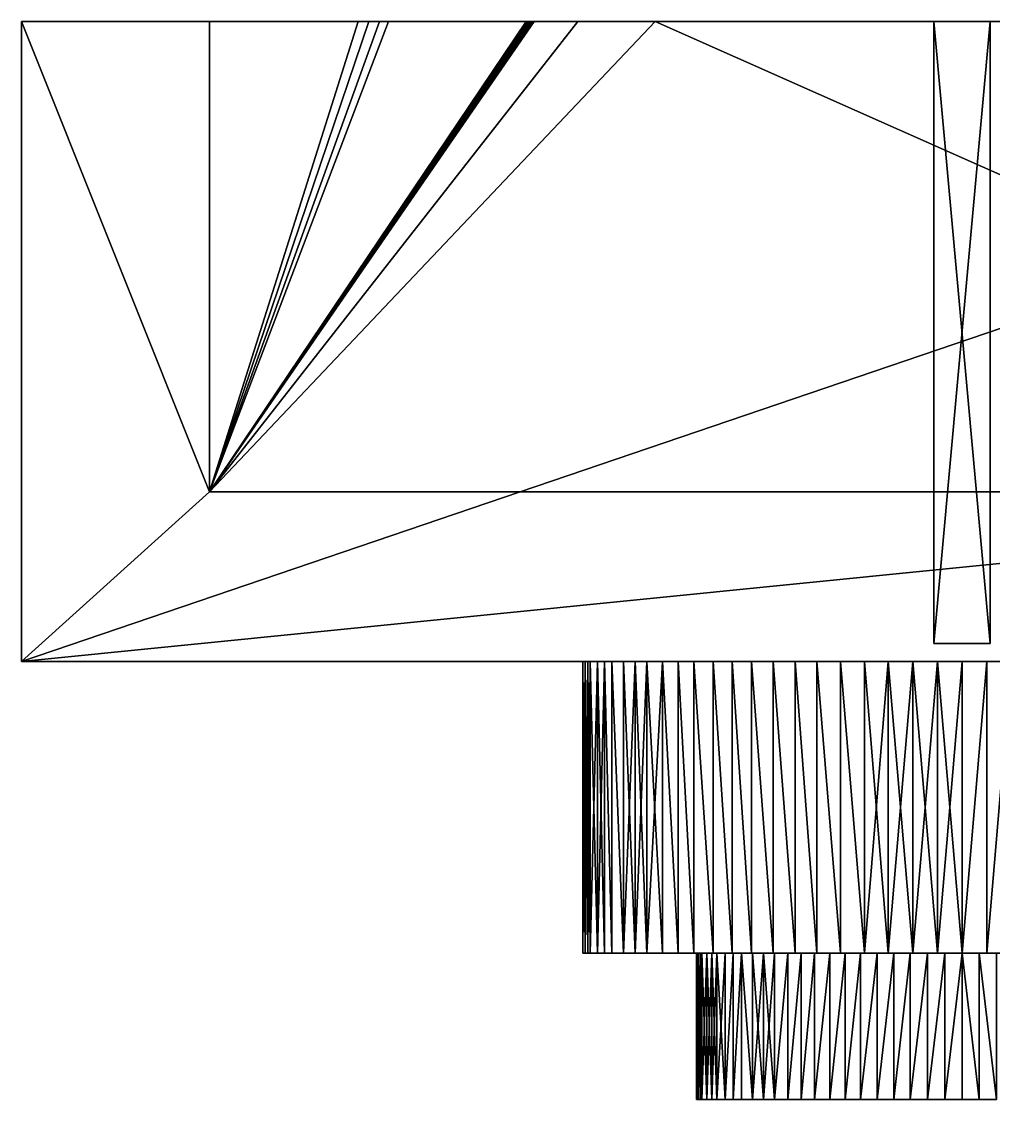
# Model space of a CAD drawing. Header units: metres. Extents: x 7.6 to 9.1, y -1.05 to -0.19.
# Drawn here: x 7.603 to 8.378, y -1.047 to -0.188 of the extents above; entities that cross this region are included whole.
import ezdxf

# ---------------------------------------------------------------- set-up
doc = ezdxf.new("R2010")
doc.units = ezdxf.units.M

msp = doc.modelspace()

# ---------------------------------------------------------------- linework, layer by layer
for points in [[(7.603333, -0.187565, -0.024101), (7.603333, -0.698058, -0.024101), (7.753333, -0.562565, -0.024101)], [(7.753333, -0.562565, -0.024101), (7.753333, -0.187565, -0.024101), (7.603333, -0.187565, -0.024101)], [(7.603333, -0.698058, -0.024101), (7.603333, -0.187565, -0.024101), (7.603333, -0.187565, -1.224101)], [(7.603333, -0.187565, -1.224101), (7.603333, -0.698058, -1.224101), (7.603333, -0.698058, -0.024101)], [(7.603333, -0.698058, -1.224101), (7.603333, -0.187565, -1.224101), (9.103333, -0.187565, -1.224101)], [(9.103333, -0.187565, -1.224101), (9.103333, -0.698058, -1.224101), (7.603333, -0.698058, -1.224101)], [(9.103333, -0.187565, -1.224101), (7.603333, -0.187565, -1.224101), (8.59807, -0.187565, -1.074101)], [(7.603333, -0.187565, -1.224101), (8.012138, -0.187565, -1.074101), (8.046812, -0.187565, -1.074101)], [(8.046812, -0.187565, -1.074101), (8.108597, -0.187565, -1.074101), (7.603333, -0.187565, -1.224101)], [(7.603333, -0.187565, -1.224101), (8.011177, -0.187565, -1.074101), (8.011627, -0.187565, -1.074101)], [(8.011627, -0.187565, -1.074101), (8.012138, -0.187565, -1.074101), (7.603333, -0.187565, -1.224101)], [(7.603333, -0.187565, -1.224101), (8.008516, -0.187565, -1.074101), (8.009971, -0.187565, -1.074101)], [(8.009971, -0.187565, -1.074101), (8.011177, -0.187565, -1.074101), (7.603333, -0.187565, -1.224101)], [(7.603333, -0.187565, -1.224101), (8.00583, -0.187565, -1.074101), (8.007055, -0.187565, -1.074101)], [(8.007055, -0.187565, -1.074101), (8.008516, -0.187565, -1.074101), (7.603333, -0.187565, -1.224101)], [(7.603333, -0.187565, -1.224101), (7.888876, -0.187565, -1.074101), (7.896036, -0.187565, -1.074101)], [(7.896036, -0.187565, -1.074101), (8.00583, -0.187565, -1.074101), (7.603333, -0.187565, -1.224101)], [(7.603333, -0.187565, -1.224101), (7.871849, -0.187565, -1.074101), (7.88034, -0.187565, -1.074101)], [(7.88034, -0.187565, -1.074101), (7.888876, -0.187565, -1.074101), (7.603333, -0.187565, -1.224101)], [(7.603333, -0.187565, -1.224101), (7.753333, -0.187565, -1.074101), (7.871849, -0.187565, -1.074101)], [(7.603333, -0.187565, -1.224101), (7.603333, -0.187565, -0.024101), (7.753333, -0.187565, -0.543332)], [(7.753333, -0.187565, -0.543332), (7.753333, -0.187565, -1.074101), (7.603333, -0.187565, -1.224101)], [(7.603333, -0.187565, -1.224101), (8.108597, -0.187565, -1.074101), (8.59807, -0.187565, -1.074101)], [(7.603333, -0.187565, -0.024101), (7.753333, -0.187565, -0.024101), (7.753333, -0.187565, -0.543332)], [(7.753333, -0.187565, -1.074101), (7.753333, -0.187565, -0.543332), (7.753333, -0.562565, -1.074101)], [(7.753333, -0.562565, -0.024101), (7.753333, -0.562565, -1.074101), (7.753333, -0.187565, -0.543332)], [(7.753333, -0.187565, -0.543332), (7.753333, -0.187565, -0.024101), (7.753333, -0.562565, -0.024101)], [(8.012138, -0.187565, -1.074101), (8.011627, -0.187565, -1.074101), (7.753333, -0.562565, -1.074101)], [(8.011177, -0.187565, -1.074101), (8.009971, -0.187565, -1.074101), (7.753333, -0.562565, -1.074101)], [(8.009971, -0.187565, -1.074101), (8.008516, -0.187565, -1.074101), (7.753333, -0.562565, -1.074101)], [(8.008516, -0.187565, -1.074101), (8.007055, -0.187565, -1.074101), (7.753333, -0.562565, -1.074101)], [(8.007055, -0.187565, -1.074101), (8.00583, -0.187565, -1.074101), (7.753333, -0.562565, -1.074101)], [(8.00583, -0.187565, -1.074101), (7.896036, -0.187565, -1.074101), (7.753333, -0.562565, -1.074101)], [(7.896036, -0.187565, -1.074101), (7.888876, -0.187565, -1.074101), (7.753333, -0.562565, -1.074101)], [(7.888876, -0.187565, -1.074101), (7.88034, -0.187565, -1.074101), (7.753333, -0.562565, -1.074101)], [(7.88034, -0.187565, -1.074101), (7.871849, -0.187565, -1.074101), (7.753333, -0.562565, -1.074101)], [(8.011627, -0.187565, -1.074101), (8.011177, -0.187565, -1.074101), (7.753333, -0.562565, -1.074101)], [(8.046812, -0.187565, -1.074101), (8.012138, -0.187565, -1.074101), (7.753333, -0.562565, -1.074101)], [(8.108597, -0.187565, -1.074101), (8.046812, -0.187565, -1.074101), (7.753333, -0.562565, -1.074101)], [(8.108597, -0.187565, -1.074101), (7.753333, -0.562565, -1.074101), (8.953334, -0.562565, -1.074101)], [(7.871849, -0.187565, -1.074101), (7.753333, -0.187565, -1.074101), (7.753333, -0.562565, -1.074101)], [(8.953334, -0.562565, -1.074101), (8.59807, -0.187565, -1.074101), (8.108597, -0.187565, -1.074101)], [(8.330833, -0.187565, -0.974101), (8.330833, -0.683565, -0.974101), (8.330833, -0.683565, -0.074101)], [(8.330833, -0.683565, -0.074101), (8.330833, -0.187565, -0.074101), (8.330833, -0.187565, -0.974101)], [(8.330833, -0.187565, -0.074101), (8.375834, -0.187565, -0.074101), (8.375834, -0.187565, -0.974101)], [(8.375834, -0.187565, -0.974101), (8.330833, -0.187565, -0.974101), (8.330833, -0.187565, -0.074101)], [(8.330833, -0.683565, -0.974101), (8.330833, -0.187565, -0.974101), (8.375834, -0.187565, -0.974101)], [(8.375834, -0.187565, -0.974101), (8.375834, -0.683565, -0.974101), (8.330833, -0.683565, -0.974101)], [(8.375834, -0.683565, -0.074101), (8.375834, -0.187565, -0.074101), (8.330833, -0.187565, -0.074101)], [(8.330833, -0.187565, -0.074101), (8.330833, -0.683565, -0.074101), (8.375834, -0.683565, -0.074101)], [(8.375834, -0.187565, -0.074101), (8.375834, -0.683565, -0.074101), (8.375834, -0.683565, -0.974101)], [(8.375834, -0.683565, -0.974101), (8.375834, -0.187565, -0.974101), (8.375834, -0.187565, -0.074101)], [(7.603333, -0.698058, -0.024101), (9.103333, -0.698058, -0.024101), (8.953334, -0.562565, -0.024101)], [(8.953334, -0.562565, -0.024101), (7.753333, -0.562565, -0.024101), (7.603333, -0.698058, -0.024101)], [(7.753333, -0.562565, -0.024101), (8.953334, -0.562565, -0.024101), (8.953334, -0.562565, -1.074101)], [(8.953334, -0.562565, -1.074101), (7.753333, -0.562565, -1.074101), (7.753333, -0.562565, -0.024101)], [(8.330833, -0.683565, -0.974101), (8.375834, -0.683565, -0.974101), (8.375834, -0.683565, -0.074101)], [(8.375834, -0.683565, -0.074101), (8.330833, -0.683565, -0.074101), (8.330833, -0.683565, -0.974101)], [(8.185328, -0.698058, -0.222665), (7.603333, -0.698058, -0.024101), (8.154778, -0.698058, -0.247737)], [(7.603333, -0.698058, -0.024101), (8.126967, -0.698058, -0.275547), (8.139504, -0.698058, -0.260273)], [(7.603333, -0.698058, -0.024101), (8.101897, -0.698058, -0.306097), (8.114432, -0.698058, -0.290822)], [(8.114432, -0.698058, -0.290822), (8.126967, -0.698058, -0.275547), (7.603333, -0.698058, -0.024101)], [(8.073952, -0.698058, -0.358378), (7.603333, -0.698058, -0.024101), (8.056744, -0.698058, -0.415107)], [(8.052871, -0.698058, -0.493766), (7.603333, -0.698058, -0.024101), (8.054808, -0.698058, -0.513432)], [(8.050934, -0.698058, -0.474101), (7.603333, -0.698058, -0.024101), (8.052871, -0.698058, -0.493766)], [(7.603333, -0.698058, -0.024101), (8.06248, -0.698058, -0.552006), (8.056744, -0.698058, -0.533097)], [(8.068215, -0.698058, -0.570915), (7.603333, -0.698058, -0.024101), (8.073952, -0.698058, -0.589825)], [(8.06248, -0.698058, -0.552006), (7.603333, -0.698058, -0.024101), (8.068215, -0.698058, -0.570915)], [(7.603333, -0.698058, -0.024101), (7.603333, -0.698058, -1.224101), (8.101897, -0.698058, -0.642106)], [(8.101897, -0.698058, -0.642106), (8.092582, -0.698058, -0.624679), (7.603333, -0.698058, -0.024101)], [(8.202755, -0.698058, -0.21335), (7.603333, -0.698058, -0.024101), (8.185328, -0.698058, -0.222665)], [(7.603333, -0.698058, -1.224101), (8.114433, -0.698058, -0.657381), (8.101897, -0.698058, -0.642106)], [(8.126969, -0.698058, -0.672656), (8.114433, -0.698058, -0.657381), (7.603333, -0.698058, -1.224101)], [(7.603333, -0.698058, -1.224101), (8.139504, -0.698058, -0.687931), (8.126969, -0.698058, -0.672656)], [(7.603333, -0.698058, -1.224101), (8.185329, -0.698058, -0.725538), (8.170053, -0.698058, -0.713002)], [(7.603333, -0.698058, -1.224101), (8.202757, -0.698058, -0.734853), (8.185329, -0.698058, -0.725538)], [(8.202757, -0.698058, -0.734853), (7.603333, -0.698058, -1.224101), (8.23761, -0.698058, -0.753483)], [(8.294337, -0.698058, -0.770691), (7.603333, -0.698058, -1.224101), (8.333668, -0.698058, -0.774565)], [(7.603333, -0.698058, -1.224101), (8.372998, -0.698058, -0.774565), (8.353333, -0.698058, -0.776501)], [(8.412328, -0.698058, -0.770691), (8.392663, -0.698058, -0.772628), (7.603333, -0.698058, -1.224101)], [(8.392663, -0.698058, -0.772628), (8.372998, -0.698058, -0.774565), (7.603333, -0.698058, -1.224101)], [(8.220182, -0.698058, -0.204035), (7.603333, -0.698058, -0.024101), (8.202755, -0.698058, -0.21335)], [(7.603333, -0.698058, -1.224101), (9.103333, -0.698058, -1.224101), (8.469057, -0.698058, -0.753483)], [(8.469057, -0.698058, -0.753483), (8.412328, -0.698058, -0.770691), (7.603333, -0.698058, -1.224101)], [(8.23761, -0.698058, -0.19472), (7.603333, -0.698058, -0.024101), (8.220182, -0.698058, -0.204035)], [(8.275429, -0.698058, -0.183248), (7.603333, -0.698058, -0.024101), (8.23761, -0.698058, -0.19472)], [(8.056744, -0.698058, -0.415107), (7.603333, -0.698058, -0.024101), (8.050934, -0.698058, -0.474101)], [(8.314003, -0.698058, -0.175575), (7.603333, -0.698058, -0.024101), (8.294337, -0.698058, -0.177512)], [(8.101897, -0.698058, -0.306097), (7.603333, -0.698058, -0.024101), (8.092582, -0.698058, -0.323524)], [(7.603333, -0.698058, -0.024101), (8.073952, -0.698058, -0.358378), (8.092582, -0.698058, -0.323524)], [(7.603333, -0.698058, -0.024101), (8.092582, -0.698058, -0.624679), (8.083267, -0.698058, -0.607252)], [(8.083267, -0.698058, -0.607252), (8.073952, -0.698058, -0.589825), (7.603333, -0.698058, -0.024101)], [(8.139504, -0.698058, -0.687931), (7.603333, -0.698058, -1.224101), (8.170053, -0.698058, -0.713002)], [(8.23761, -0.698058, -0.753483), (7.603333, -0.698058, -1.224101), (8.294337, -0.698058, -0.770691)], [(7.603333, -0.698058, -0.024101), (8.139504, -0.698058, -0.260273), (8.154778, -0.698058, -0.247737)], [(8.294337, -0.698058, -0.177512), (7.603333, -0.698058, -0.024101), (8.275429, -0.698058, -0.183248)], [(7.603333, -0.698058, -1.224101), (8.353333, -0.698058, -0.776501), (8.333668, -0.698058, -0.774565)], [(7.603333, -0.698058, -0.024101), (8.056744, -0.698058, -0.533097), (8.054808, -0.698058, -0.513432)], [(8.353333, -0.698058, -0.171701), (7.603333, -0.698058, -0.024101), (8.333668, -0.698058, -0.173638)], [(7.603333, -0.698058, -0.024101), (8.314003, -0.698058, -0.175575), (8.333668, -0.698058, -0.173638)], [(7.603333, -0.698058, -0.024101), (8.353333, -0.698058, -0.171701), (8.372998, -0.698058, -0.173638)], [(8.372998, -0.698058, -0.173638), (9.103333, -0.698058, -0.024101), (7.603333, -0.698058, -0.024101)], [(8.050934, -0.698058, -0.474101), (8.054808, -0.698058, -0.434771), (8.056744, -0.698058, -0.415107)], [(8.050934, -0.698058, -0.474101), (8.052871, -0.698058, -0.454436), (8.054808, -0.698058, -0.434771)], [(8.052871, -0.930625, -0.454436), (8.052871, -0.698058, -0.454436), (8.050934, -0.698058, -0.474101)], [(8.050934, -0.698058, -0.474101), (8.050934, -0.930625, -0.474101), (8.052871, -0.930625, -0.454436)], [(8.050934, -0.930625, -0.474101), (8.050934, -0.698058, -0.474101), (8.052871, -0.698058, -0.493766)], [(8.052871, -0.698058, -0.493766), (8.052871, -0.930625, -0.493766), (8.050934, -0.930625, -0.474101)], [(8.052871, -0.930625, -0.493766), (8.052871, -0.698058, -0.493766), (8.054808, -0.698058, -0.513432)], [(8.054808, -0.698058, -0.513432), (8.054808, -0.930625, -0.513432), (8.052871, -0.930625, -0.493766)], [(8.052871, -0.698058, -0.454436), (8.052871, -0.930625, -0.454436), (8.054808, -0.930625, -0.434772)], [(8.054808, -0.930625, -0.434772), (8.054808, -0.698058, -0.434771), (8.052871, -0.698058, -0.454436)], [(8.054808, -0.930625, -0.513432), (8.054808, -0.698058, -0.513432), (8.056744, -0.698058, -0.533097)], [(8.056744, -0.698058, -0.533097), (8.056744, -0.930625, -0.533097), (8.054808, -0.930625, -0.513432)], [(8.054808, -0.698058, -0.434771), (8.054808, -0.930625, -0.434772), (8.056744, -0.930625, -0.415107)], [(8.056744, -0.930625, -0.415107), (8.056744, -0.698058, -0.415107), (8.054808, -0.698058, -0.434771)], [(8.056744, -0.698058, -0.415107), (8.06248, -0.698058, -0.396197), (8.073952, -0.698058, -0.358378)], [(8.056744, -0.698058, -0.415107), (8.056744, -0.930625, -0.415107), (8.06248, -0.930625, -0.396197)], [(8.06248, -0.930625, -0.396197), (8.06248, -0.698058, -0.396197), (8.056744, -0.698058, -0.415107)], [(8.056744, -0.930625, -0.533097), (8.056744, -0.698058, -0.533097), (8.06248, -0.698058, -0.552006)], [(8.06248, -0.698058, -0.552006), (8.06248, -0.930625, -0.552006), (8.056744, -0.930625, -0.533097)], [(8.06248, -0.698058, -0.396197), (8.068215, -0.698058, -0.377288), (8.073952, -0.698058, -0.358378)], [(8.06248, -0.930625, -0.552006), (8.06248, -0.698058, -0.552006), (8.068215, -0.698058, -0.570915)], [(8.068215, -0.698058, -0.570915), (8.068215, -0.930625, -0.570915), (8.06248, -0.930625, -0.552006)], [(8.06248, -0.698058, -0.396197), (8.06248, -0.930625, -0.396197), (8.068215, -0.930625, -0.377288)], [(8.068215, -0.930625, -0.377288), (8.068215, -0.698058, -0.377288), (8.06248, -0.698058, -0.396197)], [(8.073952, -0.930625, -0.589825), (8.068215, -0.930625, -0.570915), (8.068215, -0.698058, -0.570915)], [(8.068215, -0.698058, -0.570915), (8.073952, -0.698058, -0.589825), (8.073952, -0.930625, -0.589825)], [(8.068215, -0.698058, -0.377288), (8.068215, -0.930625, -0.377288), (8.073952, -0.930625, -0.358378)], [(8.073952, -0.930625, -0.358378), (8.073952, -0.698058, -0.358378), (8.068215, -0.698058, -0.377288)], [(8.073952, -0.698058, -0.358378), (8.083267, -0.698058, -0.340951), (8.092582, -0.698058, -0.323524)], [(8.083267, -0.930625, -0.340951), (8.083267, -0.698058, -0.340951), (8.073952, -0.698058, -0.358378)], [(8.073952, -0.698058, -0.358378), (8.073952, -0.930625, -0.358378), (8.083267, -0.930625, -0.340951)], [(8.083267, -0.930625, -0.607252), (8.073952, -0.930625, -0.589825), (8.073952, -0.698058, -0.589825)], [(8.073952, -0.698058, -0.589825), (8.083267, -0.698058, -0.607252), (8.083267, -0.930625, -0.607252)], [(8.083267, -0.930625, -0.607252), (8.083267, -0.698058, -0.607252), (8.092582, -0.698058, -0.624679)], [(8.092582, -0.698058, -0.624679), (8.092582, -0.930625, -0.624679), (8.083267, -0.930625, -0.607252)], [(8.092582, -0.930625, -0.323524), (8.092582, -0.698058, -0.323524), (8.083267, -0.698058, -0.340951)], [(8.083267, -0.698058, -0.340951), (8.083267, -0.930625, -0.340951), (8.092582, -0.930625, -0.323524)], [(8.092582, -0.930625, -0.624679), (8.092582, -0.698058, -0.624679), (8.101897, -0.698058, -0.642106)], [(8.101897, -0.698058, -0.642106), (8.101897, -0.930625, -0.642106), (8.092582, -0.930625, -0.624679)], [(8.101897, -0.930625, -0.306097), (8.101897, -0.698058, -0.306097), (8.092582, -0.698058, -0.323524)], [(8.092582, -0.698058, -0.323524), (8.092582, -0.930625, -0.323524), (8.101897, -0.930625, -0.306097)], [(8.114432, -0.930625, -0.290822), (8.114432, -0.698058, -0.290822), (8.101897, -0.698058, -0.306097)], [(8.101897, -0.698058, -0.306097), (8.101897, -0.930625, -0.306097), (8.114432, -0.930625, -0.290822)], [(8.101897, -0.930625, -0.642106), (8.101897, -0.698058, -0.642106), (8.114433, -0.698058, -0.657381)], [(8.114433, -0.698058, -0.657381), (8.114433, -0.930625, -0.657381), (8.101897, -0.930625, -0.642106)], [(8.114432, -0.698058, -0.290822), (8.114432, -0.930625, -0.290822), (8.126969, -0.930625, -0.275548)], [(8.126969, -0.930625, -0.275548), (8.126967, -0.698058, -0.275547), (8.114432, -0.698058, -0.290822)], [(8.126969, -0.930625, -0.672656), (8.114433, -0.930625, -0.657381), (8.114433, -0.698058, -0.657381)], [(8.114433, -0.698058, -0.657381), (8.126969, -0.698058, -0.672656), (8.126969, -0.930625, -0.672656)], [(8.126967, -0.698058, -0.275547), (8.126969, -0.930625, -0.275548), (8.139504, -0.930625, -0.260273)], [(8.139504, -0.930625, -0.260273), (8.139504, -0.698058, -0.260273), (8.126967, -0.698058, -0.275547)], [(8.139504, -0.930625, -0.687931), (8.126969, -0.930625, -0.672656), (8.126969, -0.698058, -0.672656)], [(8.126969, -0.698058, -0.672656), (8.139504, -0.698058, -0.687931), (8.139504, -0.930625, -0.687931)], [(8.170053, -0.698058, -0.713002), (8.154779, -0.698058, -0.700466), (8.139504, -0.698058, -0.687931)], [(8.154778, -0.930625, -0.247737), (8.154778, -0.698058, -0.247737), (8.139504, -0.698058, -0.260273)], [(8.139504, -0.698058, -0.260273), (8.139504, -0.930625, -0.260273), (8.154778, -0.930625, -0.247737)], [(8.154779, -0.930625, -0.700466), (8.139504, -0.930625, -0.687931), (8.139504, -0.698058, -0.687931)], [(8.139504, -0.698058, -0.687931), (8.154779, -0.698058, -0.700466), (8.154779, -0.930625, -0.700466)], [(8.154778, -0.698058, -0.247737), (8.170053, -0.698058, -0.235201), (8.185328, -0.698058, -0.222665)], [(8.170053, -0.930625, -0.235201), (8.170053, -0.698058, -0.235201), (8.154778, -0.698058, -0.247737)], [(8.154778, -0.698058, -0.247737), (8.154778, -0.930625, -0.247737), (8.170053, -0.930625, -0.235201)], [(8.170053, -0.930625, -0.713002), (8.154779, -0.930625, -0.700466), (8.154779, -0.698058, -0.700466)], [(8.154779, -0.698058, -0.700466), (8.170053, -0.698058, -0.713002), (8.170053, -0.930625, -0.713002)], [(8.185329, -0.930625, -0.725538), (8.170053, -0.930625, -0.713002), (8.170053, -0.698058, -0.713002)], [(8.170053, -0.698058, -0.713002), (8.185329, -0.698058, -0.725538), (8.185329, -0.930625, -0.725538)], [(8.185328, -0.930625, -0.222665), (8.185328, -0.698058, -0.222665), (8.170053, -0.698058, -0.235201)], [(8.170053, -0.698058, -0.235201), (8.170053, -0.930625, -0.235201), (8.185328, -0.930625, -0.222665)], [(8.202755, -0.930625, -0.21335), (8.202755, -0.698058, -0.21335), (8.185328, -0.698058, -0.222665)], [(8.185328, -0.698058, -0.222665), (8.185328, -0.930625, -0.222665), (8.202755, -0.930625, -0.21335)], [(8.202757, -0.930625, -0.734853), (8.185329, -0.930625, -0.725538), (8.185329, -0.698058, -0.725538)], [(8.185329, -0.698058, -0.725538), (8.202757, -0.698058, -0.734853), (8.202757, -0.930625, -0.734853)], [(8.220182, -0.930625, -0.204035), (8.220182, -0.698058, -0.204035), (8.202755, -0.698058, -0.21335)], [(8.202755, -0.698058, -0.21335), (8.202755, -0.930625, -0.21335), (8.220182, -0.930625, -0.204035)], [(8.23761, -0.698058, -0.753483), (8.220183, -0.698058, -0.744168), (8.202757, -0.698058, -0.734853)], [(8.220183, -0.930625, -0.744168), (8.202757, -0.930625, -0.734853), (8.202757, -0.698058, -0.734853)], [(8.202757, -0.698058, -0.734853), (8.220183, -0.698058, -0.744168), (8.220183, -0.930625, -0.744168)], [(8.23761, -0.930625, -0.19472), (8.23761, -0.698058, -0.19472), (8.220182, -0.698058, -0.204035)], [(8.220182, -0.698058, -0.204035), (8.220182, -0.930625, -0.204035), (8.23761, -0.930625, -0.19472)], [(8.23761, -0.930625, -0.753483), (8.220183, -0.930625, -0.744168), (8.220183, -0.698058, -0.744168)], [(8.220183, -0.698058, -0.744168), (8.23761, -0.698058, -0.753483), (8.23761, -0.930625, -0.753483)], [(8.23761, -0.698058, -0.19472), (8.256519, -0.698058, -0.188984), (8.275429, -0.698058, -0.183248)], [(8.294337, -0.698058, -0.770691), (8.256519, -0.698058, -0.759219), (8.23761, -0.698058, -0.753483)], [(8.256519, -0.930625, -0.188984), (8.256519, -0.698058, -0.188984), (8.23761, -0.698058, -0.19472)], [(8.23761, -0.698058, -0.19472), (8.23761, -0.930625, -0.19472), (8.256519, -0.930625, -0.188984)], [(8.256519, -0.930625, -0.759219), (8.23761, -0.930625, -0.753483), (8.23761, -0.698058, -0.753483)], [(8.23761, -0.698058, -0.753483), (8.256519, -0.698058, -0.759219), (8.256519, -0.930625, -0.759219)], [(8.294337, -0.698058, -0.770691), (8.275429, -0.698058, -0.764955), (8.256519, -0.698058, -0.759219)], [(8.275429, -0.930625, -0.764955), (8.256519, -0.930625, -0.759219), (8.256519, -0.698058, -0.759219)], [(8.256519, -0.698058, -0.759219), (8.275429, -0.698058, -0.764955), (8.275429, -0.930625, -0.764955)], [(8.275429, -0.930625, -0.183248), (8.275429, -0.698058, -0.183248), (8.256519, -0.698058, -0.188984)], [(8.256519, -0.698058, -0.188984), (8.256519, -0.930625, -0.188984), (8.275429, -0.930625, -0.183248)], [(8.294337, -0.698058, -0.770691), (8.294339, -0.930625, -0.770691), (8.275429, -0.930625, -0.764955)], [(8.275429, -0.930625, -0.764955), (8.275429, -0.698058, -0.764955), (8.294337, -0.698058, -0.770691)], [(8.294337, -0.930625, -0.177512), (8.294337, -0.698058, -0.177512), (8.275429, -0.698058, -0.183248)], [(8.275429, -0.698058, -0.183248), (8.275429, -0.930625, -0.183248), (8.294337, -0.930625, -0.177512)], [(8.333668, -0.698058, -0.774565), (8.314004, -0.698058, -0.772628), (8.294337, -0.698058, -0.770691)], [(8.314003, -0.930625, -0.175575), (8.314003, -0.698058, -0.175575), (8.294337, -0.698058, -0.177512)], [(8.294337, -0.698058, -0.177512), (8.294337, -0.930625, -0.177512), (8.314003, -0.930625, -0.175575)], [(8.294339, -0.930625, -0.770691), (8.294337, -0.698058, -0.770691), (8.314004, -0.698058, -0.772628)], [(8.314004, -0.698058, -0.772628), (8.314004, -0.930625, -0.772628), (8.294339, -0.930625, -0.770691)], [(8.333668, -0.930625, -0.173638), (8.333668, -0.698058, -0.173638), (8.314003, -0.698058, -0.175575)], [(8.314003, -0.698058, -0.175575), (8.314003, -0.930625, -0.175575), (8.333668, -0.930625, -0.173638)], [(8.333668, -0.698058, -0.774565), (8.333669, -0.930625, -0.774565), (8.314004, -0.930625, -0.772628)], [(8.314004, -0.930625, -0.772628), (8.314004, -0.698058, -0.772628), (8.333668, -0.698058, -0.774565)], [(8.333669, -0.930625, -0.774565), (8.333668, -0.698058, -0.774565), (8.353333, -0.698058, -0.776501)], [(8.353333, -0.930625, -0.171701), (8.353333, -0.698058, -0.171701), (8.333668, -0.698058, -0.173638)], [(8.333668, -0.698058, -0.173638), (8.333668, -0.930625, -0.173638), (8.353333, -0.930625, -0.171701)], [(8.353333, -0.698058, -0.776501), (8.353333, -0.930625, -0.776501), (8.333669, -0.930625, -0.774565)], [(8.353333, -0.930625, -0.171701), (8.372998, -0.930625, -0.173638), (8.372998, -0.698058, -0.173638)], [(8.372998, -0.698058, -0.173638), (8.353333, -0.698058, -0.171701), (8.353333, -0.930625, -0.171701)], [(8.353333, -0.930625, -0.776501), (8.353333, -0.698058, -0.776501), (8.372998, -0.698058, -0.774565)], [(8.372998, -0.698058, -0.774565), (8.372999, -0.930625, -0.774565), (8.353333, -0.930625, -0.776501)], [(9.103333, -0.698058, -0.024101), (8.372998, -0.698058, -0.173638), (8.392663, -0.698058, -0.175575)], [(8.372999, -0.930625, -0.774565), (8.372998, -0.698058, -0.774565), (8.392663, -0.698058, -0.772628)], [(8.372998, -0.930625, -0.173638), (8.392663, -0.930625, -0.175575), (8.392663, -0.698058, -0.175575)], [(8.392663, -0.698058, -0.175575), (8.372998, -0.698058, -0.173638), (8.372998, -0.930625, -0.173638)], [(8.392663, -0.698058, -0.772628), (8.392664, -0.930625, -0.772628), (8.372999, -0.930625, -0.774565)], [(8.141654, -0.930625, -0.474101), (8.050934, -0.930625, -0.474101), (8.052871, -0.930625, -0.493766)], [(8.052871, -0.930625, -0.454436), (8.050934, -0.930625, -0.474101), (8.141654, -0.930625, -0.474101)], [(8.052871, -0.930625, -0.493766), (8.143009, -0.930625, -0.487867), (8.141654, -0.930625, -0.474101)], [(8.143009, -0.930625, -0.487867), (8.052871, -0.930625, -0.493766), (8.054808, -0.930625, -0.513432)], [(8.141654, -0.930625, -0.474101), (8.143009, -0.930625, -0.460336), (8.052871, -0.930625, -0.454436)], [(8.054808, -0.930625, -0.434772), (8.052871, -0.930625, -0.454436), (8.143009, -0.930625, -0.460336)], [(8.054808, -0.930625, -0.513432), (8.056744, -0.930625, -0.533097), (8.14572, -0.930625, -0.515398)], [(8.14572, -0.930625, -0.515398), (8.144365, -0.930625, -0.501633), (8.054808, -0.930625, -0.513432)], [(8.054808, -0.930625, -0.513432), (8.144365, -0.930625, -0.501633), (8.143009, -0.930625, -0.487867)], [(8.14572, -0.930625, -0.432805), (8.056744, -0.930625, -0.415107), (8.054808, -0.930625, -0.434772)], [(8.054808, -0.930625, -0.434772), (8.144365, -0.930625, -0.446571), (8.14572, -0.930625, -0.432805)], [(8.143009, -0.930625, -0.460336), (8.144365, -0.930625, -0.446571), (8.054808, -0.930625, -0.434772)], [(8.14572, -0.930625, -0.515398), (8.056744, -0.930625, -0.533097), (8.06248, -0.930625, -0.552006)], [(8.06248, -0.930625, -0.396197), (8.056744, -0.930625, -0.415107), (8.14572, -0.930625, -0.432805)], [(8.06248, -0.930625, -0.552006), (8.149736, -0.930625, -0.528635), (8.14572, -0.930625, -0.515398)], [(8.06248, -0.930625, -0.552006), (8.068215, -0.930625, -0.570915), (8.153751, -0.930625, -0.541871)], [(8.153751, -0.930625, -0.541871), (8.149736, -0.930625, -0.528635), (8.06248, -0.930625, -0.552006)], [(8.14572, -0.930625, -0.432805), (8.149736, -0.930625, -0.419568), (8.06248, -0.930625, -0.396197)], [(8.06248, -0.930625, -0.396197), (8.149736, -0.930625, -0.419568), (8.153751, -0.930625, -0.406332)], [(8.153751, -0.930625, -0.406332), (8.068215, -0.930625, -0.377288), (8.06248, -0.930625, -0.396197)], [(8.068215, -0.930625, -0.570915), (8.073952, -0.930625, -0.589825), (8.157766, -0.930625, -0.555108)], [(8.157766, -0.930625, -0.555108), (8.153751, -0.930625, -0.541871), (8.068215, -0.930625, -0.570915)], [(8.157766, -0.930625, -0.393095), (8.073952, -0.930625, -0.358378), (8.068215, -0.930625, -0.377288)], [(8.068215, -0.930625, -0.377288), (8.153751, -0.930625, -0.406332), (8.157766, -0.930625, -0.393095)], [(8.157766, -0.930625, -0.555108), (8.073952, -0.930625, -0.589825), (8.083267, -0.930625, -0.607252)], [(8.083267, -0.930625, -0.340951), (8.073952, -0.930625, -0.358378), (8.157766, -0.930625, -0.393095)], [(8.083267, -0.930625, -0.607252), (8.164288, -0.930625, -0.567307), (8.157766, -0.930625, -0.555108)], [(8.164288, -0.930625, -0.567307), (8.083267, -0.930625, -0.607252), (8.092582, -0.930625, -0.624679)], [(8.157766, -0.930625, -0.393095), (8.164288, -0.930625, -0.380896), (8.083267, -0.930625, -0.340951)], [(8.170808, -0.930625, -0.368698), (8.092582, -0.930625, -0.323524), (8.083267, -0.930625, -0.340951)], [(8.083267, -0.930625, -0.340951), (8.164288, -0.930625, -0.380896), (8.170808, -0.930625, -0.368698)], [(8.092582, -0.930625, -0.624679), (8.101897, -0.930625, -0.642106), (8.177328, -0.930625, -0.591704)], [(8.177328, -0.930625, -0.591704), (8.170808, -0.930625, -0.579506), (8.092582, -0.930625, -0.624679)], [(8.092582, -0.930625, -0.624679), (8.170808, -0.930625, -0.579506), (8.164288, -0.930625, -0.567307)], [(8.177328, -0.930625, -0.356499), (8.101897, -0.930625, -0.306097), (8.092582, -0.930625, -0.323524)], [(8.092582, -0.930625, -0.323524), (8.170808, -0.930625, -0.368698), (8.177328, -0.930625, -0.356499)], [(8.177328, -0.930625, -0.591704), (8.101897, -0.930625, -0.642106), (8.114433, -0.930625, -0.657381)], [(8.114432, -0.930625, -0.290822), (8.101897, -0.930625, -0.306097), (8.177328, -0.930625, -0.356499)], [(8.177328, -0.930625, -0.356499), (8.186103, -0.930625, -0.345806), (8.114432, -0.930625, -0.290822)], [(8.126969, -0.930625, -0.275548), (8.114432, -0.930625, -0.290822), (8.186103, -0.930625, -0.345806)], [(8.114433, -0.930625, -0.657381), (8.186103, -0.930625, -0.602397), (8.177328, -0.930625, -0.591704)], [(8.114433, -0.930625, -0.657381), (8.126969, -0.930625, -0.672656), (8.194878, -0.930625, -0.613089)], [(8.194878, -0.930625, -0.613089), (8.186103, -0.930625, -0.602397), (8.114433, -0.930625, -0.657381)], [(8.126969, -0.930625, -0.672656), (8.139504, -0.930625, -0.687931), (8.203653, -0.930625, -0.623782)], [(8.203653, -0.930625, -0.623782), (8.194878, -0.930625, -0.613089), (8.126969, -0.930625, -0.672656)], [(8.203652, -0.930625, -0.324421), (8.139504, -0.930625, -0.260273), (8.126969, -0.930625, -0.275548)], [(8.126969, -0.930625, -0.275548), (8.194878, -0.930625, -0.335114), (8.203652, -0.930625, -0.324421)], [(8.186103, -0.930625, -0.345806), (8.194878, -0.930625, -0.335114), (8.126969, -0.930625, -0.275548)], [(8.203653, -0.930625, -0.623782), (8.139504, -0.930625, -0.687931), (8.154779, -0.930625, -0.700466)], [(8.154778, -0.930625, -0.247737), (8.139504, -0.930625, -0.260273), (8.203652, -0.930625, -0.324421)], [(8.143009, -0.930625, -0.487867), (8.143009, -1.047265, -0.487867), (8.141654, -1.047265, -0.474101)], [(8.141654, -1.047265, -0.474101), (8.141654, -0.930625, -0.474101), (8.143009, -0.930625, -0.487867)], [(8.143009, -1.047265, -0.460336), (8.143009, -0.930625, -0.460336), (8.141654, -0.930625, -0.474101)], [(8.141654, -0.930625, -0.474101), (8.141654, -1.047265, -0.474101), (8.143009, -1.047265, -0.460336)], [(8.144365, -0.930625, -0.501633), (8.144365, -1.047265, -0.501633), (8.143009, -1.047265, -0.487867)], [(8.143009, -1.047265, -0.487867), (8.143009, -0.930625, -0.487867), (8.144365, -0.930625, -0.501633)], [(8.144365, -0.930625, -0.446571), (8.143009, -0.930625, -0.460336), (8.143009, -1.047265, -0.460336)], [(8.143009, -1.047265, -0.460336), (8.144365, -1.047265, -0.44657), (8.144365, -0.930625, -0.446571)], [(8.14572, -0.930625, -0.515398), (8.14572, -1.047265, -0.515398), (8.144365, -1.047265, -0.501633)], [(8.144365, -1.047265, -0.501633), (8.144365, -0.930625, -0.501633), (8.14572, -0.930625, -0.515398)], [(8.14572, -0.930625, -0.432805), (8.144365, -0.930625, -0.446571), (8.144365, -1.047265, -0.44657)], [(8.144365, -1.047265, -0.44657), (8.14572, -1.047265, -0.432805), (8.14572, -0.930625, -0.432805)], [(8.149736, -0.930625, -0.528635), (8.149736, -1.047265, -0.528635), (8.14572, -1.047265, -0.515398)], [(8.14572, -1.047265, -0.515398), (8.14572, -0.930625, -0.515398), (8.149736, -0.930625, -0.528635)], [(8.14572, -0.930625, -0.432805), (8.14572, -1.047265, -0.432805), (8.149736, -1.047265, -0.419568)], [(8.149736, -1.047265, -0.419568), (8.149736, -0.930625, -0.419568), (8.14572, -0.930625, -0.432805)], [(8.153751, -0.930625, -0.541871), (8.153751, -1.047265, -0.541871), (8.149736, -1.047265, -0.528635)], [(8.149736, -1.047265, -0.528635), (8.149736, -0.930625, -0.528635), (8.153751, -0.930625, -0.541871)], [(8.149736, -0.930625, -0.419568), (8.149736, -1.047265, -0.419568), (8.153751, -1.047265, -0.406332)], [(8.153751, -1.047265, -0.406332), (8.153751, -0.930625, -0.406332), (8.149736, -0.930625, -0.419568)], [(8.157766, -0.930625, -0.555108), (8.157766, -1.047265, -0.555108), (8.153751, -1.047265, -0.541871)], [(8.153751, -1.047265, -0.541871), (8.153751, -0.930625, -0.541871), (8.157766, -0.930625, -0.555108)], [(8.153751, -0.930625, -0.406332), (8.153751, -1.047265, -0.406332), (8.157766, -1.047265, -0.393095)], [(8.157766, -1.047265, -0.393095), (8.157766, -0.930625, -0.393095), (8.153751, -0.930625, -0.406332)], [(8.203652, -0.930625, -0.324421), (8.214345, -0.930625, -0.315646), (8.154778, -0.930625, -0.247737)], [(8.170053, -0.930625, -0.235201), (8.154778, -0.930625, -0.247737), (8.214345, -0.930625, -0.315646)], [(8.154779, -0.930625, -0.700466), (8.214345, -0.930625, -0.632557), (8.203653, -0.930625, -0.623782)], [(8.154779, -0.930625, -0.700466), (8.170053, -0.930625, -0.713002), (8.225039, -0.930625, -0.641332)], [(8.225039, -0.930625, -0.641332), (8.214345, -0.930625, -0.632557), (8.154779, -0.930625, -0.700466)], [(8.164288, -0.930625, -0.567307), (8.164288, -1.047265, -0.567307), (8.157766, -1.047265, -0.555108)], [(8.157766, -1.047265, -0.555108), (8.157766, -0.930625, -0.555108), (8.164288, -0.930625, -0.567307)], [(8.157766, -0.930625, -0.393095), (8.157766, -1.047265, -0.393095), (8.164288, -1.047265, -0.380896)], [(8.164288, -1.047265, -0.380896), (8.164288, -0.930625, -0.380896), (8.157766, -0.930625, -0.393095)], [(8.164288, -1.047265, -0.567307), (8.164288, -0.930625, -0.567307), (8.170808, -0.930625, -0.579506)], [(8.170808, -0.930625, -0.579506), (8.170808, -1.047265, -0.579506), (8.164288, -1.047265, -0.567307)], [(8.170808, -0.930625, -0.368698), (8.164288, -0.930625, -0.380896), (8.164288, -1.047265, -0.380896)], [(8.164288, -1.047265, -0.380896), (8.170808, -1.047265, -0.368698), (8.170808, -0.930625, -0.368698)], [(8.170053, -0.930625, -0.713002), (8.185329, -0.930625, -0.725538), (8.23573, -0.930625, -0.650107)], [(8.23573, -0.930625, -0.650107), (8.225039, -0.930625, -0.641332), (8.170053, -0.930625, -0.713002)], [(8.23573, -0.930625, -0.298096), (8.185328, -0.930625, -0.222665), (8.170053, -0.930625, -0.235201)], [(8.170053, -0.930625, -0.235201), (8.225038, -0.930625, -0.306871), (8.23573, -0.930625, -0.298096)], [(8.214345, -0.930625, -0.315646), (8.225038, -0.930625, -0.306871), (8.170053, -0.930625, -0.235201)], [(8.170808, -1.047265, -0.579506), (8.170808, -0.930625, -0.579506), (8.177328, -0.930625, -0.591704)], [(8.177328, -0.930625, -0.591704), (8.177328, -1.047265, -0.591704), (8.170808, -1.047265, -0.579506)], [(8.177328, -0.930625, -0.356499), (8.170808, -0.930625, -0.368698), (8.170808, -1.047265, -0.368698)], [(8.170808, -1.047265, -0.368698), (8.177328, -1.047265, -0.356499), (8.177328, -0.930625, -0.356499)], [(8.177328, -0.930625, -0.591704), (8.186103, -0.930625, -0.602397), (8.186103, -1.047265, -0.602397)], [(8.186103, -1.047265, -0.602397), (8.177328, -1.047265, -0.591704), (8.177328, -0.930625, -0.591704)], [(8.177328, -0.930625, -0.356499), (8.177328, -1.047265, -0.356499), (8.186103, -1.047265, -0.345806)], [(8.186103, -1.047265, -0.345806), (8.186103, -0.930625, -0.345806), (8.177328, -0.930625, -0.356499)], [(8.202755, -0.930625, -0.21335), (8.185328, -0.930625, -0.222665), (8.23573, -0.930625, -0.298096)], [(8.23573, -0.930625, -0.650107), (8.185329, -0.930625, -0.725538), (8.202757, -0.930625, -0.734853)], [(8.194878, -0.930625, -0.613089), (8.194878, -1.047265, -0.613089), (8.186103, -1.047265, -0.602397)], [(8.186103, -1.047265, -0.602397), (8.186103, -0.930625, -0.602397), (8.194878, -0.930625, -0.613089)], [(8.186103, -0.930625, -0.345806), (8.186103, -1.047265, -0.345806), (8.194878, -1.047265, -0.335114)], [(8.194878, -1.047265, -0.335114), (8.194878, -0.930625, -0.335114), (8.186103, -0.930625, -0.345806)], [(8.194878, -1.047265, -0.613089), (8.194878, -0.930625, -0.613089), (8.203653, -0.930625, -0.623782)], [(8.203653, -0.930625, -0.623782), (8.203653, -1.047265, -0.623782), (8.194878, -1.047265, -0.613089)], [(8.194878, -0.930625, -0.335114), (8.194878, -1.047265, -0.335114), (8.203652, -1.047265, -0.324421)], [(8.203652, -1.047265, -0.324421), (8.203652, -0.930625, -0.324421), (8.194878, -0.930625, -0.335114)], [(8.23573, -0.930625, -0.298096), (8.247929, -0.930625, -0.291576), (8.202755, -0.930625, -0.21335)], [(8.220182, -0.930625, -0.204035), (8.202755, -0.930625, -0.21335), (8.247929, -0.930625, -0.291576)], [(8.202757, -0.930625, -0.734853), (8.247929, -0.930625, -0.656627), (8.23573, -0.930625, -0.650107)], [(8.202757, -0.930625, -0.734853), (8.220183, -0.930625, -0.744168), (8.260128, -0.930625, -0.663148)], [(8.260128, -0.930625, -0.663148), (8.247929, -0.930625, -0.656627), (8.202757, -0.930625, -0.734853)], [(8.214345, -0.930625, -0.315646), (8.203652, -0.930625, -0.324421), (8.203652, -1.047265, -0.324421)], [(8.203652, -1.047265, -0.324421), (8.214345, -1.047265, -0.315646), (8.214345, -0.930625, -0.315646)], [(8.214345, -0.930625, -0.632557), (8.214345, -1.047265, -0.632557), (8.203653, -1.047265, -0.623782)], [(8.203653, -1.047265, -0.623782), (8.203653, -0.930625, -0.623782), (8.214345, -0.930625, -0.632557)], [(8.225039, -0.930625, -0.641332), (8.225039, -1.047265, -0.641332), (8.214345, -1.047265, -0.632557)], [(8.214345, -1.047265, -0.632557), (8.214345, -0.930625, -0.632557), (8.225039, -0.930625, -0.641332)], [(8.225038, -0.930625, -0.306871), (8.214345, -0.930625, -0.315646), (8.214345, -1.047265, -0.315646)], [(8.214345, -1.047265, -0.315646), (8.225038, -1.047265, -0.306871), (8.225038, -0.930625, -0.306871)], [(8.272326, -0.930625, -0.278535), (8.23761, -0.930625, -0.19472), (8.220182, -0.930625, -0.204035)], [(8.220182, -0.930625, -0.204035), (8.260128, -0.930625, -0.285055), (8.272326, -0.930625, -0.278535)], [(8.247929, -0.930625, -0.291576), (8.260128, -0.930625, -0.285055), (8.220182, -0.930625, -0.204035)], [(8.220183, -0.930625, -0.744168), (8.23761, -0.930625, -0.753483), (8.272327, -0.930625, -0.669668)], [(8.272327, -0.930625, -0.669668), (8.260128, -0.930625, -0.663148), (8.220183, -0.930625, -0.744168)], [(8.23573, -0.930625, -0.298096), (8.225038, -0.930625, -0.306871), (8.225038, -1.047265, -0.306871)], [(8.225038, -1.047265, -0.306871), (8.23573, -1.047265, -0.298096), (8.23573, -0.930625, -0.298096)], [(8.23573, -0.930625, -0.650107), (8.23573, -1.047265, -0.650107), (8.225039, -1.047265, -0.641332)], [(8.225039, -1.047265, -0.641332), (8.225039, -0.930625, -0.641332), (8.23573, -0.930625, -0.650107)], [(8.247929, -0.930625, -0.656627), (8.247929, -1.047265, -0.656627), (8.23573, -1.047265, -0.650107)], [(8.23573, -1.047265, -0.650107), (8.23573, -0.930625, -0.650107), (8.247929, -0.930625, -0.656627)], [(8.247929, -0.930625, -0.291576), (8.23573, -0.930625, -0.298096), (8.23573, -1.047265, -0.298096)], [(8.23573, -1.047265, -0.298096), (8.247929, -1.047265, -0.291576), (8.247929, -0.930625, -0.291576)], [(8.272327, -0.930625, -0.669668), (8.23761, -0.930625, -0.753483), (8.256519, -0.930625, -0.759219)], [(8.256519, -0.930625, -0.188984), (8.23761, -0.930625, -0.19472), (8.272326, -0.930625, -0.278535)], [(8.260128, -0.930625, -0.663148), (8.260128, -1.047265, -0.663148), (8.247929, -1.047265, -0.656627)], [(8.247929, -1.047265, -0.656627), (8.247929, -0.930625, -0.656627), (8.260128, -0.930625, -0.663148)], [(8.260128, -0.930625, -0.285055), (8.247929, -0.930625, -0.291576), (8.247929, -1.047265, -0.291576)], [(8.247929, -1.047265, -0.291576), (8.260128, -1.047265, -0.285055), (8.260128, -0.930625, -0.285055)], [(8.256519, -0.930625, -0.759219), (8.285563, -0.930625, -0.673683), (8.272327, -0.930625, -0.669668)], [(8.285563, -0.930625, -0.673683), (8.256519, -0.930625, -0.759219), (8.275429, -0.930625, -0.764955)], [(8.272326, -0.930625, -0.278535), (8.285563, -0.930625, -0.274519), (8.256519, -0.930625, -0.188984)], [(8.2988, -0.930625, -0.270504), (8.275429, -0.930625, -0.183248), (8.256519, -0.930625, -0.188984)], [(8.256519, -0.930625, -0.188984), (8.285563, -0.930625, -0.274519), (8.2988, -0.930625, -0.270504)], [(8.272327, -0.930625, -0.669668), (8.272327, -1.047265, -0.669668), (8.260128, -1.047265, -0.663148)], [(8.260128, -1.047265, -0.663148), (8.260128, -0.930625, -0.663148), (8.272327, -0.930625, -0.669668)], [(8.272326, -0.930625, -0.278535), (8.260128, -0.930625, -0.285055), (8.260128, -1.047265, -0.285055)], [(8.260128, -1.047265, -0.285055), (8.272326, -1.047265, -0.278535), (8.272326, -0.930625, -0.278535)], [(8.285563, -0.930625, -0.274519), (8.272326, -0.930625, -0.278535), (8.272326, -1.047265, -0.278535)], [(8.272326, -1.047265, -0.278535), (8.285563, -1.047265, -0.274519), (8.285563, -0.930625, -0.274519)], [(8.285563, -0.930625, -0.673683), (8.285563, -1.047265, -0.673683), (8.272327, -1.047265, -0.669668)], [(8.272327, -1.047265, -0.669668), (8.272327, -0.930625, -0.669668), (8.285563, -0.930625, -0.673683)], [(8.275429, -0.930625, -0.764955), (8.294339, -0.930625, -0.770691), (8.312037, -0.930625, -0.681714)], [(8.312037, -0.930625, -0.681714), (8.2988, -0.930625, -0.677699), (8.275429, -0.930625, -0.764955)], [(8.275429, -0.930625, -0.764955), (8.2988, -0.930625, -0.677699), (8.285563, -0.930625, -0.673683)], [(8.312037, -0.930625, -0.266489), (8.294337, -0.930625, -0.177512), (8.275429, -0.930625, -0.183248)], [(8.275429, -0.930625, -0.183248), (8.2988, -0.930625, -0.270504), (8.312037, -0.930625, -0.266489)], [(8.2988, -0.930625, -0.677699), (8.2988, -1.047265, -0.677699), (8.285563, -1.047265, -0.673683)], [(8.285563, -1.047265, -0.673683), (8.285563, -0.930625, -0.673683), (8.2988, -0.930625, -0.677699)], [(8.2988, -0.930625, -0.270504), (8.285563, -0.930625, -0.274519), (8.285563, -1.047265, -0.274519)], [(8.285563, -1.047265, -0.274519), (8.2988, -1.047265, -0.270504), (8.2988, -0.930625, -0.270504)], [(8.314003, -0.930625, -0.175575), (8.294337, -0.930625, -0.177512), (8.312037, -0.930625, -0.266489)], [(8.312037, -0.930625, -0.681714), (8.294339, -0.930625, -0.770691), (8.314004, -0.930625, -0.772628)], [(8.312037, -0.930625, -0.681714), (8.312037, -1.047265, -0.681714), (8.2988, -1.047265, -0.677699)], [(8.2988, -1.047265, -0.677699), (8.2988, -0.930625, -0.677699), (8.312037, -0.930625, -0.681714)], [(8.312037, -0.930625, -0.266489), (8.2988, -0.930625, -0.270504), (8.2988, -1.047265, -0.270504)], [(8.2988, -1.047265, -0.270504), (8.312037, -1.047265, -0.266489), (8.312037, -0.930625, -0.266489)], [(8.325803, -0.930625, -0.68307), (8.325803, -1.047265, -0.68307), (8.312037, -1.047265, -0.681714)], [(8.312037, -1.047265, -0.681714), (8.312037, -0.930625, -0.681714), (8.325803, -0.930625, -0.68307)], [(8.314004, -0.930625, -0.772628), (8.325803, -0.930625, -0.68307), (8.312037, -0.930625, -0.681714)], [(8.325803, -0.930625, -0.265133), (8.312037, -0.930625, -0.266489), (8.312037, -1.047265, -0.266489)], [(8.312037, -1.047265, -0.266489), (8.325803, -1.047265, -0.265133), (8.325803, -0.930625, -0.265133)], [(8.312037, -0.930625, -0.266489), (8.325803, -0.930625, -0.265133), (8.314003, -0.930625, -0.175575)], [(8.333668, -0.930625, -0.173638), (8.314003, -0.930625, -0.175575), (8.325803, -0.930625, -0.265133)], [(8.314004, -0.930625, -0.772628), (8.333669, -0.930625, -0.774565), (8.339568, -0.930625, -0.684426)], [(8.339568, -0.930625, -0.684426), (8.325803, -0.930625, -0.68307), (8.314004, -0.930625, -0.772628)], [(8.339568, -0.930625, -0.684426), (8.339568, -1.047265, -0.684426), (8.325803, -1.047265, -0.68307)], [(8.325803, -1.047265, -0.68307), (8.325803, -0.930625, -0.68307), (8.339568, -0.930625, -0.684426)], [(8.339568, -0.930625, -0.263777), (8.325803, -0.930625, -0.265133), (8.325803, -1.047265, -0.265133)], [(8.325803, -1.047265, -0.265133), (8.339568, -1.047265, -0.263777), (8.339568, -0.930625, -0.263777)], [(8.325803, -0.930625, -0.265133), (8.339568, -0.930625, -0.263777), (8.333668, -0.930625, -0.173638)], [(8.353333, -0.930625, -0.262421), (8.353333, -0.930625, -0.171701), (8.333668, -0.930625, -0.173638)], [(8.333668, -0.930625, -0.173638), (8.339568, -0.930625, -0.263777), (8.353333, -0.930625, -0.262421)], [(8.333669, -0.930625, -0.774565), (8.353333, -0.930625, -0.776501), (8.353333, -0.930625, -0.685781)], [(8.353333, -0.930625, -0.685781), (8.339568, -0.930625, -0.684426), (8.333669, -0.930625, -0.774565)], [(8.353333, -0.930625, -0.685781), (8.353333, -1.047265, -0.685781), (8.339568, -1.047265, -0.684426)], [(8.339568, -1.047265, -0.684426), (8.339568, -0.930625, -0.684426), (8.353333, -0.930625, -0.685781)], [(8.353333, -0.930625, -0.262421), (8.339568, -0.930625, -0.263777), (8.339568, -1.047265, -0.263777)], [(8.339568, -1.047265, -0.263777), (8.353333, -1.047265, -0.262421), (8.353333, -0.930625, -0.262421)], [(8.353333, -0.930625, -0.685781), (8.367099, -0.930625, -0.684426), (8.367099, -1.047265, -0.684426)], [(8.367099, -1.047265, -0.684426), (8.353333, -1.047265, -0.685781), (8.353333, -0.930625, -0.685781)], [(8.353333, -0.930625, -0.685781), (8.353333, -0.930625, -0.776501), (8.372999, -0.930625, -0.774565)], [(8.372999, -0.930625, -0.774565), (8.367099, -0.930625, -0.684426), (8.353333, -0.930625, -0.685781)], [(8.353333, -0.930625, -0.262421), (8.353333, -1.047265, -0.262421), (8.367099, -1.047265, -0.263777)], [(8.367099, -1.047265, -0.263777), (8.367099, -0.930625, -0.263777), (8.353333, -0.930625, -0.262421)], [(8.372998, -0.930625, -0.173638), (8.353333, -0.930625, -0.171701), (8.353333, -0.930625, -0.262421)], [(8.353333, -0.930625, -0.262421), (8.367099, -0.930625, -0.263777), (8.372998, -0.930625, -0.173638)], [(8.367099, -0.930625, -0.684426), (8.380864, -0.930625, -0.68307), (8.380864, -1.047265, -0.68307)], [(8.380864, -1.047265, -0.68307), (8.367099, -1.047265, -0.684426), (8.367099, -0.930625, -0.684426)], [(8.380864, -0.930625, -0.68307), (8.367099, -0.930625, -0.684426), (8.372999, -0.930625, -0.774565)], [(8.367099, -0.930625, -0.263777), (8.367099, -1.047265, -0.263777), (8.380864, -1.047265, -0.265133)], [(8.380864, -1.047265, -0.265133), (8.380864, -0.930625, -0.265133), (8.367099, -0.930625, -0.263777)], [(8.372998, -0.930625, -0.173638), (8.367099, -0.930625, -0.263777), (8.380864, -0.930625, -0.265133)], [(8.380864, -0.930625, -0.265133), (8.392663, -0.930625, -0.175575), (8.372998, -0.930625, -0.173638)], [(8.372999, -0.930625, -0.774565), (8.392664, -0.930625, -0.772628), (8.380864, -0.930625, -0.68307)], [(8.141654, -1.047265, -0.474101), (8.143009, -1.047265, -0.487867), (8.143009, -1.047265, -0.460336)], [(8.143009, -1.047265, -0.487867), (8.144365, -1.047265, -0.44657), (8.143009, -1.047265, -0.460336)], [(8.143009, -1.047265, -0.487867), (8.144365, -1.047265, -0.501633), (8.144365, -1.047265, -0.44657)], [(8.144365, -1.047265, -0.501633), (8.14572, -1.047265, -0.432805), (8.144365, -1.047265, -0.44657)], [(8.144365, -1.047265, -0.501633), (8.14572, -1.047265, -0.515398), (8.14572, -1.047265, -0.432805)], [(8.14572, -1.047265, -0.515398), (8.149736, -1.047265, -0.419568), (8.14572, -1.047265, -0.432805)], [(8.14572, -1.047265, -0.515398), (8.149736, -1.047265, -0.528635), (8.149736, -1.047265, -0.419568)], [(8.149736, -1.047265, -0.528635), (8.153751, -1.047265, -0.406332), (8.149736, -1.047265, -0.419568)], [(8.149736, -1.047265, -0.528635), (8.153751, -1.047265, -0.541871), (8.153751, -1.047265, -0.406332)], [(8.153751, -1.047265, -0.541871), (8.157766, -1.047265, -0.393095), (8.153751, -1.047265, -0.406332)], [(8.153751, -1.047265, -0.541871), (8.157766, -1.047265, -0.555108), (8.157766, -1.047265, -0.393095)], [(8.157766, -1.047265, -0.555108), (8.164288, -1.047265, -0.380896), (8.157766, -1.047265, -0.393095)], [(8.157766, -1.047265, -0.555108), (8.164288, -1.047265, -0.567307), (8.164288, -1.047265, -0.380896)], [(8.164288, -1.047265, -0.567307), (8.170808, -1.047265, -0.368698), (8.164288, -1.047265, -0.380896)], [(8.164288, -1.047265, -0.567307), (8.170808, -1.047265, -0.579506), (8.170808, -1.047265, -0.368698)], [(8.170808, -1.047265, -0.579506), (8.177328, -1.047265, -0.356499), (8.170808, -1.047265, -0.368698)], [(8.170808, -1.047265, -0.579506), (8.177328, -1.047265, -0.591704), (8.177328, -1.047265, -0.356499)], [(8.177328, -1.047265, -0.591704), (8.186103, -1.047265, -0.345806), (8.177328, -1.047265, -0.356499)], [(8.177328, -1.047265, -0.591704), (8.186103, -1.047265, -0.602397), (8.186103, -1.047265, -0.345806)], [(8.186103, -1.047265, -0.602397), (8.194878, -1.047265, -0.335114), (8.186103, -1.047265, -0.345806)], [(8.186103, -1.047265, -0.602397), (8.194878, -1.047265, -0.613089), (8.194878, -1.047265, -0.335114)], [(8.194878, -1.047265, -0.613089), (8.203652, -1.047265, -0.324421), (8.194878, -1.047265, -0.335114)], [(8.194878, -1.047265, -0.613089), (8.203653, -1.047265, -0.623782), (8.203652, -1.047265, -0.324421)], [(8.203653, -1.047265, -0.623782), (8.214345, -1.047265, -0.315646), (8.203652, -1.047265, -0.324421)], [(8.203653, -1.047265, -0.623782), (8.214345, -1.047265, -0.632557), (8.214345, -1.047265, -0.315646)], [(8.214345, -1.047265, -0.632557), (8.225038, -1.047265, -0.306871), (8.214345, -1.047265, -0.315646)], [(8.214345, -1.047265, -0.632557), (8.225039, -1.047265, -0.641332), (8.225038, -1.047265, -0.306871)], [(8.225039, -1.047265, -0.641332), (8.23573, -1.047265, -0.298096), (8.225038, -1.047265, -0.306871)], [(8.225039, -1.047265, -0.641332), (8.23573, -1.047265, -0.650107), (8.23573, -1.047265, -0.298096)], [(8.23573, -1.047265, -0.650107), (8.247929, -1.047265, -0.291576), (8.23573, -1.047265, -0.298096)], [(8.23573, -1.047265, -0.650107), (8.247929, -1.047265, -0.656627), (8.247929, -1.047265, -0.291576)], [(8.247929, -1.047265, -0.656627), (8.260128, -1.047265, -0.285055), (8.247929, -1.047265, -0.291576)], [(8.247929, -1.047265, -0.656627), (8.260128, -1.047265, -0.663148), (8.260128, -1.047265, -0.285055)], [(8.260128, -1.047265, -0.663148), (8.272326, -1.047265, -0.278535), (8.260128, -1.047265, -0.285055)], [(8.260128, -1.047265, -0.663148), (8.272327, -1.047265, -0.669668), (8.272326, -1.047265, -0.278535)], [(8.272327, -1.047265, -0.669668), (8.285563, -1.047265, -0.274519), (8.272326, -1.047265, -0.278535)], [(8.272327, -1.047265, -0.669668), (8.285563, -1.047265, -0.673683), (8.285563, -1.047265, -0.274519)], [(8.285563, -1.047265, -0.673683), (8.2988, -1.047265, -0.270504), (8.285563, -1.047265, -0.274519)], [(8.285563, -1.047265, -0.673683), (8.2988, -1.047265, -0.677699), (8.2988, -1.047265, -0.270504)], [(8.2988, -1.047265, -0.677699), (8.312037, -1.047265, -0.266489), (8.2988, -1.047265, -0.270504)], [(8.2988, -1.047265, -0.677699), (8.312037, -1.047265, -0.681714), (8.312037, -1.047265, -0.266489)], [(8.312037, -1.047265, -0.681714), (8.325803, -1.047265, -0.265133), (8.312037, -1.047265, -0.266489)], [(8.312037, -1.047265, -0.681714), (8.325803, -1.047265, -0.68307), (8.325803, -1.047265, -0.265133)], [(8.325803, -1.047265, -0.68307), (8.339568, -1.047265, -0.263777), (8.325803, -1.047265, -0.265133)], [(8.325803, -1.047265, -0.68307), (8.339568, -1.047265, -0.684426), (8.339568, -1.047265, -0.263777)], [(8.339568, -1.047265, -0.684426), (8.353333, -1.047265, -0.262421), (8.339568, -1.047265, -0.263777)], [(8.339568, -1.047265, -0.684426), (8.353333, -1.047265, -0.685781), (8.353333, -1.047265, -0.262421)], [(8.353333, -1.047265, -0.685781), (8.367099, -1.047265, -0.263777), (8.353333, -1.047265, -0.262421)], [(8.353333, -1.047265, -0.685781), (8.367099, -1.047265, -0.684426), (8.367099, -1.047265, -0.263777)], [(8.367099, -1.047265, -0.684426), (8.380864, -1.047265, -0.265133), (8.367099, -1.047265, -0.263777)], [(8.367099, -1.047265, -0.684426), (8.380864, -1.047265, -0.68307), (8.380864, -1.047265, -0.265133)]]:
    msp.add_3dface(points)

doc.saveas('drawing.dxf')
